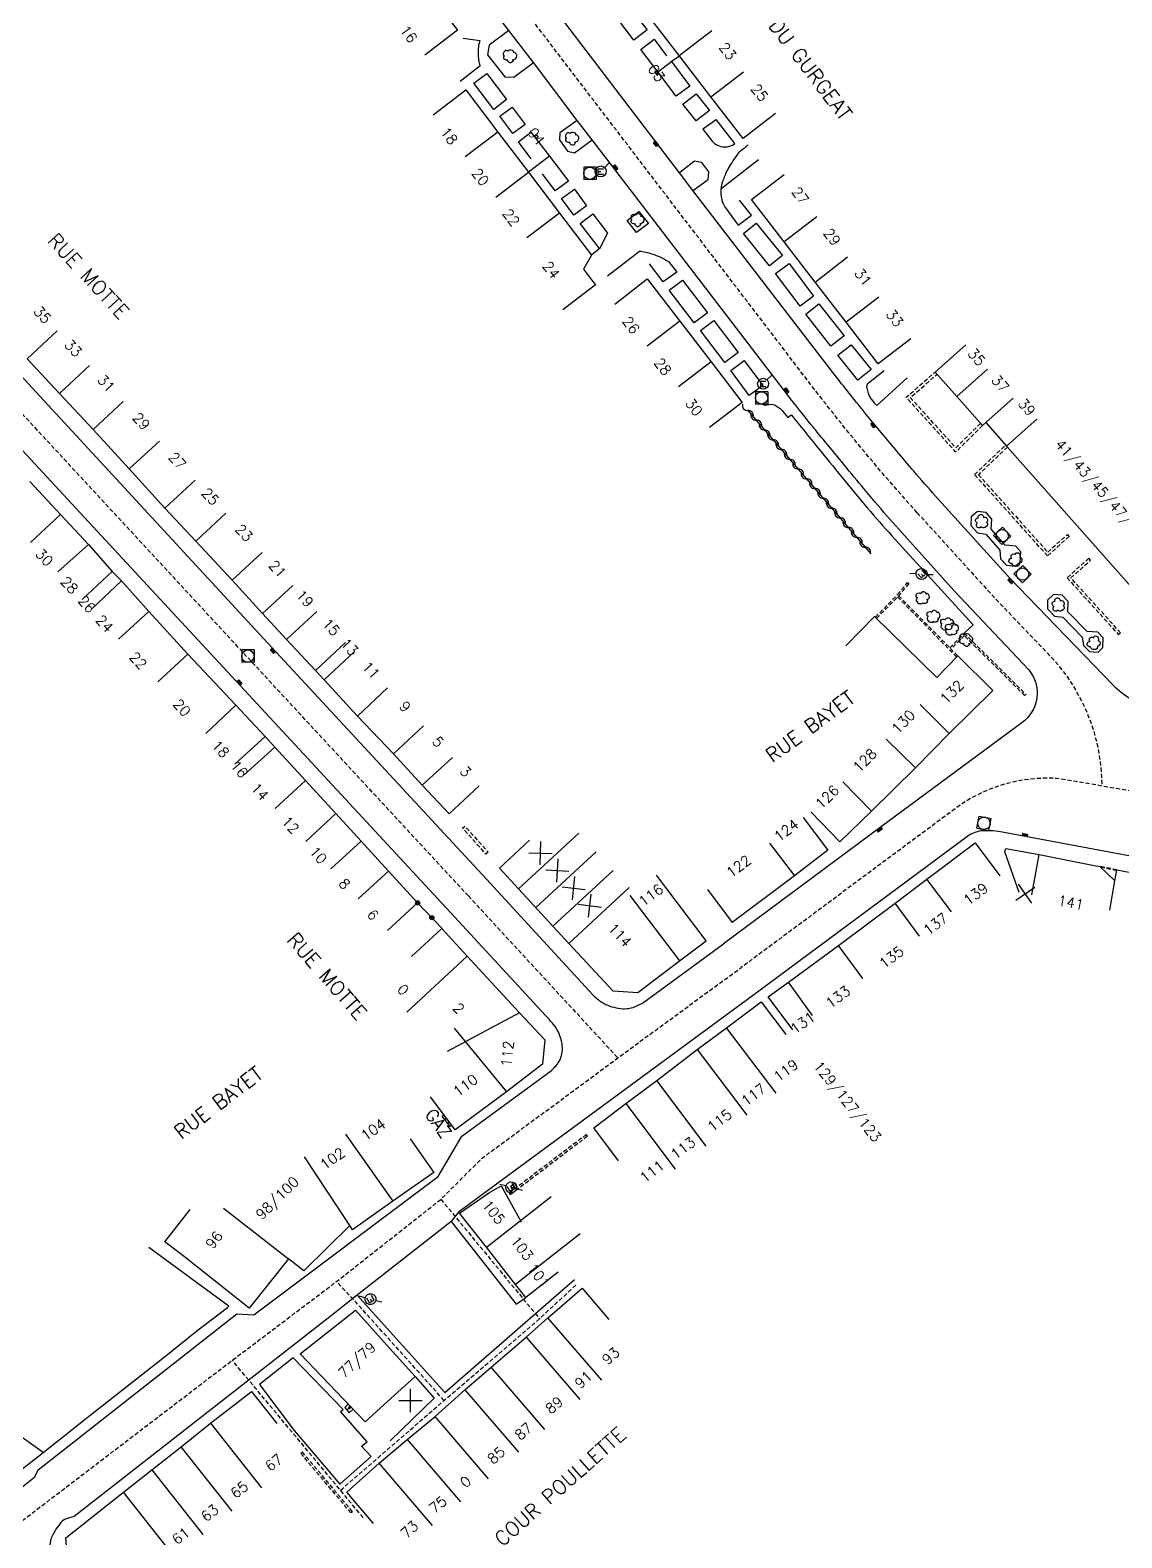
# Model space of a CAD drawing. Header units: millimetres. Extents: x 155999 to 157001, y 123000 to 124001.
# Drawn here: x 156637.2 to 156770.1, y 123669.4 to 123853 of the extents above; entities that cross this region are included whole.
import ezdxf
from ezdxf.enums import TextEntityAlignment as Align

# ---------------------------------------------------------------- set-up
doc = ezdxf.new("R2010")
doc.units = ezdxf.units.MM
doc.linetypes.add('DASHED', pattern=[0.75, 0.5, -0.25])
doc.layers.get('0').update_dxf_attribs({"linetype": 'CONTINUOUS'})
for name, color, linetype in [('W0001', 6, 'DASHED'), ('W0008', 7, 'CONTINUOUS'), ('W0017', 7, 'CONTINUOUS'), ('W0100', 7, 'CONTINUOUS'), ('W0112', 1, 'DASHED'), ('W0300', 7, 'CONTINUOUS'), ('W0310', 3, 'CONTINUOUS'), ('W0322', 7, 'CONTINUOUS'), ('W0334', 7, 'CONTINUOUS'), ('W0400', 7, 'CONTINUOUS'), ('W0420', 7, 'CONTINUOUS'), ('W0471', 7, 'CONTINUOUS'), ('W0984', 7, 'CONTINUOUS'), ('W0989', 7, 'CONTINUOUS'), ('W0991', 7, 'CONTINUOUS'), ('W1102', 7, 'CONTINUOUS')]:
    doc.layers.add(name, color=color, linetype=linetype)
doc.styles.get("Standard").update_dxf_attribs({"font": 'romans.shx', "width": 0.85})

# ---------------------------------------------------------------- blocks, each defined once
blk = doc.blocks.new('T400')
for p, q in [((-0.15, 0.3), (0.15, 0.3)), ((-0.15, -0.25), (-0.15, 0.3)), ((-0.15, 0.15), (0.15, 0.15)), ((-0.15, 0), (0.15, 0)), ((0.15, 0.3), (0.15, -0.25)), ((-0.15, -0.15), (0.15, -0.15)), ((-0.15, -0.25), (-0.15, -0.3)), ((-0.15, -0.3), (0.15, -0.3)), ((0.15, -0.3), (0.15, -0.25))]:
    blk.add_line(p, q)
blk = doc.blocks.new('t322o')
at = {"color": 0, "linetype": 'Continuous'}
for radius in [0.25, 0.15]:
    blk.add_circle((0, 0), radius, dxfattribs=at)
blk = doc.blocks.new('t991o')
at = {"color": 0, "linetype": 'Continuous'}
for p, q in [((-1, 1), (1, -1)), ((-1, -1), (1, 1))]:
    blk.add_line(p, q, dxfattribs=at)
blk = doc.blocks.new('T471')
for p, q in [((-0.333334, 0.333334), (-0.333334, -0.333334)), ((-0.333334, 0.333334), (0.333334, 0.333334)), ((-0.333334, 0), (0, 0)), ((0.500001, 0.500001), (1.000002, 1.000002)), ((-0.500001, -0.500001), (-1.000002, -1.000002)), ((-0.333334, -0.333334), (0.333334, -0.333334))]:
    blk.add_line(p, q)
blk.add_ellipse((0, 0), major_axis=(0.471405, 0.471405), ratio=1, start_param=5.4977871438, end_param=11.780972451)
blk = doc.blocks.new('T300')
for p, q in [((-0.8, 0.51), (-0.86, 0.34)), ((-0.86, 0.34), (-0.86, 0.17)), ((-0.86, 0.17), (-0.74, 0.06)), ((-0.69, 0.63), (-0.8, 0.51)), ((-0.8, -0.06), (-0.74, 0.06)), ((-0.74, 0.06), (-0.69, 0.11)), ((-0.57, 0.69), (-0.69, 0.63)), ((-0.46, 0.69), (-0.57, 0.69)), ((-0.29, 0.63), (-0.46, 0.69)), ((-0.29, 0.63), (-0.17, 0.74)), ((-0.23, 0.57), (-0.29, 0.63)), ((-0.17, 0.74), (-0.06, 0.8)), ((-0.06, 0.8), (0.06, 0.8)), ((0.06, 0.8), (0.23, 0.74)), ((0.23, 0.74), (0.34, 0.63)), ((0.34, 0.63), (0.4, 0.51)), ((0.46, 0.46), (0.34, 0.46)), ((0.4, 0.51), (0.4, 0.46)), ((0.57, 0.4), (0.46, 0.46)), ((0.57, 0.4), (0.69, 0.29)), ((0.69, 0.29), (0.74, 0.17)), ((0.74, 0.06), (0.69, -0.17)), ((0.74, 0.17), (0.74, 0.06)), ((-0.8, -0.17), (-0.8, -0.06)), ((-0.8, -0.23), (-0.8, -0.17)), ((-0.74, -0.34), (-0.8, -0.23)), ((-0.69, -0.4), (-0.74, -0.34)), ((-0.51, -0.46), (-0.69, -0.4)), ((-0.4, -0.46), (-0.51, -0.46)), ((-0.4, -0.46), (-0.34, -0.46)), ((-0.34, -0.46), (-0.34, -0.4)), ((-0.34, -0.51), (-0.34, -0.46)), ((-0.29, -0.63), (-0.34, -0.51)), ((-0.17, -0.74), (-0.29, -0.63)), ((-0.06, -0.8), (-0.17, -0.74)), ((0.06, -0.8), (-0.06, -0.8)), ((0.17, -0.74), (0.06, -0.8)), ((0.23, -0.69), (0.17, -0.74)), ((0.29, -0.46), (0.23, -0.46)), ((0.29, -0.63), (0.23, -0.69)), ((0.46, -0.4), (0.29, -0.46)), ((0.34, -0.51), (0.29, -0.63)), ((0.34, -0.51), (0.34, -0.46)), ((0.57, -0.34), (0.46, -0.4)), ((0.63, -0.29), (0.57, -0.34)), ((0.69, -0.17), (0.63, -0.29))]:
    blk.add_line(p, q)
blk = doc.blocks.new('T420')
for p, q in [((0.75, 0.75), (-0.75, 0.75)), ((-0.75, 0.75), (-0.75, -0.75)), ((0.75, 0.75), (0.75, -0.75)), ((0.75, -0.75), (-0.75, -0.75))]:
    blk.add_line(p, q)
blk.add_ellipse((0, 0), major_axis=(-0.53, 0.53), ratio=1, start_param=3.926991, end_param=10.210176)
blk = doc.blocks.new('t310o')
at = {"color": 0, "linetype": 'Continuous'}
for centre, start, end in [((-0.5, 0.38), 216.8699, 323.1304), ((0.5, -0.37), 36.8699, 143.1303)]:
    blk.add_arc(centre, 0.625, start, end, dxfattribs=at)

msp = doc.modelspace()

# ---------------------------------------------------------------- linework, layer by layer
at = {"layer": 'W0001'}
msp.add_line((156687.18, 123710.62), (156699.19, 123696.08), dxfattribs=at)
at = {"layer": 'W0001', "flags": 128}
for points in [[(156690.52, 123747.55), (156620.18, 123823.56), (156594.14, 123851.71), (156583.05, 123863.66), (156561.91, 123886.83), (156549.42, 123901.89), (156537.95, 123912.87), (156450.79, 123992.57), (156442.63, 124000)], [(156690.52, 123747.55), (156703.28, 123733.73), (156708.72, 123727.83)], [(156746.48, 123582.99), (156742.02, 123586.13), (156729, 123595.6), (156712.42, 123607.94), (156699.92, 123617.83), (156679.82, 123634.02), (156675.48, 123637.43), (156663.67, 123646), (156649.17, 123656.1), (156637.27, 123664.53), (156632.7, 123668.81), (156661.77, 123691.01), (156674.46, 123700.6), (156687.18, 123710.62), (156692.22, 123715.65), (156708.72, 123727.83), (156713.45, 123731.31), (156723.74, 123738.84)], [(156687.54, 123686.11), (156687, 123686.74), (156676.91, 123697.99), (156674.46, 123700.6)], [(156674.96, 123675.18), (156687.54, 123686.11), (156699.19, 123696.08), (156703.76, 123700.32)], [(156677.69, 123671.87), (156674.96, 123675.18), (156664.59, 123687.63), (156661.77, 123691.01)]]:
    msp.add_lwpolyline(points, dxfattribs=at)
for points in [[(156745.17, 123794.22, -0.020477), (156732.02, 123810.07), (156664.75, 123898.11), (156653.42, 123912.87), (156639.92, 123930.47, 0.062431), (156613.96, 123956.77), (156608.77, 123960.69), (156590.49, 123972.88)], [(156745.17, 123794.22), (156754.7, 123783.73), (156760.94, 123777.21, -0.197187), (156767.64, 123760.94)], [(156860.75, 123756.86), (156808.9, 123754.05), (156762.15, 123761.86, 0.18686), (156749.2, 123757.73), (156723.74, 123738.84)]]:
    msp.add_lwpolyline(points, format="xyb", dxfattribs=at)
at = {"layer": 'W0008'}
for points in [[(156747.41, 123796.24), (156756.39, 123786.3), (156768.98, 123773.28, 0.122135), (156774.11, 123770.23, 0.192658), (156777.96, 123771.26), (156793.01, 123784.58), (156793.68, 123785.31), (156802.27, 123795.25, 0.113173), (156803.42, 123797.54), (156805.12, 123804.88), (156808.32, 123819.02), (156809.12, 123822.57), (156818.55, 123868.24, 0.269201), (156815.33, 123877.21), (156803.22, 123886.93), (156791.49, 123896.34)], [(156742.93, 123792.2), (156749.68, 123784.7), (156758.75, 123775.1, -0.433982), (156757.92, 123768.63), (156740.83, 123756.01), (156721.59, 123741.74)], [(156748.51, 123585.86), (156754.79, 123581.33), (156779.54, 123563.44, 0.090181), (156780.82, 123562.96, 0.234697), (156782.38, 123563.43), (156795.95, 123579.51), (156816.8, 123604.55, 0.202065), (156819.98, 123618.29), (156813.75, 123655.92, -0.008544), (156811.55, 123673.21), (156810.77, 123681.13), (156809.99, 123689.2), (156808.73, 123702.41), (156807.06, 123719.89), (156806.56, 123725.41), (156806.09, 123732.48), (156805.41, 123744.44, 0.462075), (156801.83, 123747.91), (156796.1, 123747.82, -0.031945), (156794.82, 123747.98), (156755.32, 123755.35, 0.065453), (156752.93, 123755.47, 0.105554), (156751.33, 123754.85), (156725.89, 123735.95)]]:
    msp.add_lwpolyline(points, format="xyb", dxfattribs=at)
at = {"layer": 'W0008', "flags": 128}
for points in [[(156742.93, 123792.2, -0.003836), (156740.05, 123795.51, -0.005398), (156738.42, 123797.44, -0.000074), (156735.98, 123800.4, -0.00008), (156733.71, 123803.16, -0.003389), (156732.27, 123804.92, -0.00167), (156729.4, 123808.53), (156705.61, 123839.61), (156703.75, 123841.97), (156698.43, 123849.05), (156695.44, 123852.92), (156679.25, 123874.15)], [(156747.41, 123796.24, -0.004348), (156744.76, 123799.27, -0.001148), (156744.62, 123799.43, -0.002082), (156744.51, 123799.56, -0.000053), (156740.28, 123804.59, -0.00552), (156738.19, 123807.14, -0.003187), (156734.65, 123811.61), (156717.87, 123833.47), (156716.23, 123835.62), (156690.89, 123868.83)], [(156596.4, 123853.96, 0.068517), (156597.27, 123852.79), (156624.24, 123823.62), (156666.58, 123777.8), (156692.72, 123749.59)], [(156507.18, 123783.16), (156585.75, 123851.04, -0.018721), (156586.51, 123851.44, -0.057422), (156587.12, 123851.64, -0.034634), (156587.91, 123851.74, -0.027836), (156588.9, 123851.74, -0.106784), (156589.88, 123851.47, -0.077157), (156591.01, 123850.64), (156641.24, 123796.39), (156688.33, 123745.52)], [(156692.72, 123749.59), (156705.67, 123735.53, 0.0693), (156706.81, 123734.59, 0.0981), (156708.77, 123733.89, 0.1499), (156710.82, 123734.08), (156711.72, 123734.51), (156721.59, 123741.74)], [(156635.69, 123675.2), (156637.73, 123676.81), (156638.14, 123677.69), (156662.32, 123696.67), (156664.38, 123696.54), (156686.86, 123713.4), (156689.73, 123718.3), (156700.65, 123726.32, 0.0758), (156701.64, 123727.52, 0.1543), (156701.92, 123729.58, 0.1325), (156700.88, 123731.92, 0.0189), (156699.94, 123732.96), (156688.33, 123745.52)], [(156725.89, 123735.95), (156694.7, 123713.01), (156689.31, 123709.06), (156688.4, 123707.87), (156676.83, 123698.84), (156674.23, 123696.74), (156642.53, 123671.99), (156642.51, 123671.99), (156641.53, 123671.72, 0.162), (156640.77, 123671.05, 0.0887), (156639.7, 123669.29, 0.1953), (156639.83, 123667.21, 0.1167), (156640.54, 123666.44), (156669.52, 123646.23, -0.006), (156671.98, 123644.46, -0.0034), (156676.02, 123641.48, -0.0067), (156680.78, 123637.76, 0.0003), (156704.3, 123618.79, 0.0035), (156714.61, 123610.71, 0.0063), (156727.48, 123600.99, 0.0026), (156733.19, 123596.85), (156748.51, 123585.86)]]:
    msp.add_lwpolyline(points, format="xyb", dxfattribs=at)
for points in [[(156715.21, 123849.18), (156716.21, 123849.87)], [(156721.26, 123833.67), (156725.86, 123837.22)], [(156706.48, 123826.37), (156705.5, 123825.59)], [(156688.43, 123707.9), (156696.34, 123697.85), (156697.52, 123698.65)], [(156676.99, 123698.93), (156687.66, 123687.08), (156703.45, 123700.84)], [(156674.88, 123675.94), (156678.68, 123679.28), (156677.49, 123680.54), (156678.21, 123681.08), (156674.97, 123684.79), (156675.29, 123685.04), (156669.18, 123691.3), (156665.07, 123688.06), (156669.31, 123682.48), (156674.88, 123675.94)]]:
    msp.add_lwpolyline(points, dxfattribs=at)
at = {"layer": 'W0017', "flags": 128}
for points in [[(156709.07, 123853.81), (156710.67, 123855.06), (156712.28, 123853), (156710.67, 123851.75)], [(156715.24, 123849.14), (156717.48, 123846.17), (156715.84, 123844.94), (156713.6, 123847.91)], [(156693.6, 123843.33), (156691.18, 123846.52), (156692.75, 123847.71), (156695.17, 123844.53)], [(156716.64, 123843.98), (156718.24, 123845.24), (156719.86, 123843.19), (156718.26, 123841.93)], [(156695.93, 123840.38), (156694.36, 123842.49), (156695.85, 123843.6), (156697.42, 123841.49)], [(156704.91, 123831.59), (156703.35, 123830.45), (156701.87, 123832.46), (156703.43, 123833.61)], [(156712.44, 123829.45), (156711, 123828.32), (156709.85, 123829.78), (156711.29, 123830.91)], [(156724.01, 123828.2), (156725.57, 123829.47), (156728.76, 123825.53), (156727.2, 123824.26)], [(156729.56, 123824.57), (156732.56, 123820.59), (156730.92, 123819.36), (156727.92, 123823.34)], [(156719.64, 123818.55), (156718.03, 123817.32), (156714.98, 123821.31), (156716.59, 123822.54)], [(156731.6, 123818.4), (156733.21, 123819.67), (156736.27, 123815.77), (156734.66, 123814.5)], [(156721.75, 123812.5), (156718.79, 123816.41), (156720.4, 123817.62), (156723.35, 123813.71)], [(156737.12, 123814.68), (156739.55, 123811.66), (156737.94, 123810.37), (156735.52, 123813.39)], [(156726.36, 123809.7), (156724.7, 123808.48), (156722.46, 123811.52), (156724.12, 123812.74)]]:
    msp.add_lwpolyline(points, close=True, dxfattribs=at)
for points in [[(156695.44, 123852.92), (156693.05, 123851.13), (156692.86, 123849.96), (156694.96, 123847.28), (156696.04, 123847.26), (156698.43, 123849.05)], [(156713.6, 123847.91), (156711.53, 123850.63), (156713.16, 123851.89), (156714.63, 123849.85)], [(156703.75, 123841.97), (156701.67, 123840.48), (156701.6, 123839.62), (156702.6, 123838.26), (156703.45, 123838.02), (156705.61, 123839.61)], [(156698.17, 123837.32), (156696.64, 123839.36), (156698.14, 123840.57), (156700.4, 123837.62), (156697.84, 123835.69)], [(156700.4, 123837.62), (156702.7, 123834.57), (156701.1, 123833.42), (156699.56, 123835.5)], [(156717.87, 123833.47), (156719.71, 123834.79), (156719.8, 123835.74), (156718.96, 123836.88), (156718.05, 123837.03), (156716.23, 123835.62)], [(156706.48, 123826.37), (156704.15, 123829.45), (156705.69, 123830.63), (156707.44, 123828.24), (156706.5, 123826.34)]]:
    msp.add_lwpolyline(points, dxfattribs=at)
for points in [[(156689.88, 123852.02), (156691.91, 123851.7, 0.039499), (156691.74, 123850.91, 0.039499), (156691.7, 123850.11, 0.036734), (156691.77, 123849.36, 0.036734), (156691.95, 123848.63), (156689.53, 123846.72)], [(156720.69, 123842.07), (156719.05, 123840.94), (156720.2, 123839.47, 0.103389), (156720.87, 123838.96, 0.103389), (156721.68, 123838.76, 0.084035), (156722.35, 123838.86, 0.084035), (156722.96, 123839.16), (156720.71, 123842.09)], [(156724.6, 123838.96, 0.033446), (156723.67, 123838.26, 0.058862), (156723.22, 123837.77, 0.016606), (156722.44, 123836.61, 0.025957), (156722, 123835.83, 0.031386), (156721.45, 123834.49, 0.053892), (156721.26, 123833.67, 0.037814), (156721.25, 123833.41, 0.014136), (156721.29, 123832.74, 0.087205), (156721.53, 123831.86, 0.069478), (156722.15, 123830.91), (156723.37, 123829.23), (156725, 123830.46), (156723.54, 123832.28)], [(156707.45, 123823.08), (156711.35, 123826.08, -0.022909), (156712.12, 123825.95, -0.022909), (156712.87, 123825.74, -0.032722), (156713.91, 123825.34, -0.032722), (156714.88, 123824.8), (156715.89, 123823.49), (156714.22, 123822.34), (156712.59, 123824.54)], [(156741.13, 123811.48), (156739.23, 123810.01, 0.062645), (156739.06, 123809.78, 0.109683), (156739.01, 123809.62, 0.076832), (156739.02, 123809.42, 0.022524), (156739.2, 123808.78, 0.073173), (156739.6, 123807.99, 0.065677), (156740.27, 123807.26), (156743.95, 123810.64)], [(156726.26, 123807.52, 0.321533), (156726.88, 123807.35, -0.199128), (156727.85, 123807.31, -0.057378), (156728.38, 123806.99, -0.057378), (156728.82, 123806.55), (156729.42, 123805.82), (156729.82, 123806.15, 0.000205), (156731.86, 123803.63, 0.000528), (156732.65, 123802.66, 0.000027), (156734.51, 123800.37, 0.000017), (156737.5, 123796.7, 0.007408), (156739.11, 123794.78, 0.004953), (156742.07, 123791.42)]]:
    msp.add_lwpolyline(points, format="xyb", dxfattribs=at)
at = {"layer": 'W0100'}
for p, q in [((156675.48, 123685.27), (156675.9, 123685.68)), ((156675.48, 123685.27), (156676.01, 123684.63)), ((156675.74, 123684.95), (156676.19, 123685.38)), ((156676.19, 123685.38), (156675.88, 123685.27)), ((156675.88, 123685.27), (156676.06, 123685.07)), ((156676.19, 123685.38), (156676.06, 123685.07)), ((156676.01, 123684.63), (156676.48, 123685.08))]:
    msp.add_line(p, q, dxfattribs=at)
at = {"layer": 'W0100', "flags": 128}
for points in [[(156669.93, 123869.93), (156673.89, 123872.97), (156677.71, 123868), (156681.5, 123863.05), (156685.26, 123858.13), (156689.19, 123852.96), (156685.21, 123849.93)], [(156727.93, 123842.82), (156723.96, 123839.78), (156720.06, 123844.87), (156716.2, 123849.88), (156712.46, 123854.73), (156708.54, 123859.8), (156712.49, 123862.86)], [(156686.23, 123842.68), (156690.21, 123845.71), (156694.11, 123840.57), (156697.84, 123835.69), (156701.62, 123830.69), (156705.5, 123825.59), (156704.55, 123823.87), (156705.52, 123822.59), (156706, 123821.97), (156702.02, 123818.93)], [(156744.38, 123815.39), (156740.42, 123812.34), (156736.53, 123817.4), (156732.74, 123822.3), (156728.97, 123827.2), (156724.99, 123832.36), (156728.96, 123835.41)], [(156708.35, 123819.63), (156712.31, 123822.68), (156716.26, 123817.54), (156720.07, 123812.58), (156723.85, 123807.64), (156719.88, 123804.6)], [(156751.1, 123814.66), (156747.36, 123811.34), (156749.99, 123808.38), (156753.12, 123804.84), (156753.51, 123805.19), (156756.04, 123802.33), (156759.79, 123805.64)], [(156636.79, 123812.95), (156640.73, 123808.73), (156644.84, 123804.37), (156649.21, 123799.58), (156653.57, 123794.79), (156657.33, 123790.75), (156661.76, 123786), (156665.47, 123781.96), (156668.38, 123778.8), (156671.89, 123774.99), (156672.98, 123773.85), (156677, 123769.46), (156681.39, 123764.84), (156684.91, 123761.03), (156688.18, 123757.55), (156691.82, 123760.97)], [(156637.12, 123798.01), (156640.87, 123794.01), (156644.25, 123790.35), (156647.14, 123787.06), (156648.27, 123785.92), (156651.62, 123782.18), (156656.37, 123777.01), (156662.22, 123770.77), (156665.78, 123766.97), (156666.94, 123765.66), (156670.67, 123761.61), (156674.39, 123757.58), (156677.46, 123754.23), (156680.8, 123750.57), (156684.34, 123746.71), (156680.66, 123743.33)], [(156697.98, 123754.33), (156694.3, 123750.93), (156696.63, 123748.41), (156700.8, 123743.88), (156702.74, 123741.78), (156708.14, 123735.96), (156708.14, 123736), (156711.17, 123735.78), (156716.23, 123739.64), (156719.49, 123742.1)], [(156683.61, 123740.2), (156687.28, 123743.59), (156690.39, 123740.21), (156696.75, 123733.33), (156699.82, 123730.02), (156699.54, 123727.07), (156695.15, 123723.72), (156688.9, 123719.07), (156685.91, 123723.08)], [(156708.8, 123715.32), (156705.79, 123719.31), (156709.69, 123722.27), (156713.47, 123725.08), (156718.38, 123728.85), (156721.95, 123731.51), (156726.17, 123734.68), (156729.18, 123730.69)], [(156688.49, 123719.62), (156688.29, 123719.47), (156687.34, 123720.75), (156687.53, 123720.9)], [(156683.45, 123717.99), (156686.33, 123713.9), (156681.33, 123710.38), (156676.41, 123706.91), (156676.07, 123707.42), (156670.48, 123701.91), (156668.6, 123703.38), (156663.82, 123697.38), (156655.94, 123703.6), (156653.55, 123705.42), (156656.63, 123709.36)], [(156701.46, 123701.74), (156697.52, 123698.65), (156696.25, 123700.25), (156692.74, 123704.77), (156689.44, 123708.94), (156693.09, 123711.44), (156694.53, 123712.24), (156696.95, 123707.86)], [(156695.71, 123712.23), (156696.16, 123712.6), (156696.35, 123712.36), (156695.9, 123711.99), (156695.71, 123712.23)], [(156611.63, 123696.74), (156609.18, 123692.33), (156612.45, 123690.36), (156616.74, 123687.78), (156617.72, 123689.36), (156619.32, 123687.95), (156619.21, 123687.76), (156622.61, 123685.32), (156626.61, 123682.45), (156625.83, 123681.37), (156632.08, 123676.41), (156632.41, 123676.31), (156634.07, 123676.32), (156634.41, 123676.36), (156638.74, 123679.78), (156641.27, 123681.79), (156643.86, 123683.85), (156654.09, 123691.88), (156657.45, 123694.6), (156661.2, 123697.46), (156661.37, 123697.59), (156661.23, 123697.69), (156651.62, 123704.73)], [(156678.97, 123671.16), (156675.71, 123674.95), (156679.64, 123678.49), (156683.05, 123681.36), (156686.46, 123684.18), (156690.1, 123687.42), (156693.3, 123690.18), (156697.57, 123693.84), (156700.21, 123696.18), (156700.74, 123696.64), (156704.37, 123699.78), (156707.64, 123696)], [(156679.81, 123685.22), (156677.95, 123683.54), (156670.04, 123691.8), (156676.79, 123697.11), (156680.97, 123692.46), (156684.03, 123689.04), (156686.34, 123686.4), (156681, 123681.19)], [(156708.97, 123623.27), (156705.83, 123619.37), (156702.6, 123622.06), (156698.13, 123625.76), (156692.58, 123630.36), (156687.04, 123634.7), (156680.53, 123639.72), (156676.2, 123643.17), (156661.54, 123653.71), (156652.3, 123660.21), (156646.35, 123664.39), (156641.66, 123667.42), (156641.49, 123669.4), (156648.53, 123674.97), (156651.99, 123677.68), (156655.55, 123680.49), (156659.14, 123683.34), (156664.1, 123687.2), (156667.2, 123683.3)]]:
    msp.add_lwpolyline(points, dxfattribs=at)
for points in [[(156713.4, 123847.99), (156713.21, 123847.86), (156713.45, 123847.51), (156713.65, 123847.64)], [(156699.02, 123839.96), (156698.83, 123839.8), (156698.57, 123840.13), (156698.77, 123840.28)]]:
    msp.add_lwpolyline(points, close=True, dxfattribs=at)
at = {"layer": 'W0100'}
for points in [[(156805.89, 123836.82), (156810.78, 123835.77), (156809.43, 123829.48), (156807.94, 123823.11), (156806.9, 123818.41), (156805.86, 123813.88), (156804.73, 123809.43), (156803.7, 123804.93), (156799.79, 123799), (156802.31, 123797.48), (156795.88, 123790.06), (156792.42, 123785.99), (156779.79, 123774.78), (156773.87, 123781.45), (156775.08, 123782.49), (156773.98, 123783.79), (156773.12, 123783.03), (156755.2, 123803.28)], [(156736.47, 123778.02), (156739.97, 123781.59), (156747.54, 123774.17), (156750.1, 123776.79), (156754.39, 123772.59), (156749.06, 123767.32), (156744.97, 123763.14), (156739.62, 123757.89), (156735.74, 123754.14), (156732.27, 123757.74)], [(156731.27, 123757.09), (156734.29, 123753.11), (156730.21, 123750.01), (156722.62, 123744.33)], [(156727.04, 123735.26), (156729.51, 123737.04), (156735.58, 123741.54), (156742.47, 123746.68), (156746.34, 123749.6), (156752.24, 123754.01), (156755.23, 123750)], [(156757.57, 123747.96), (156755.85, 123752.91), (156755.96, 123753.33), (156760.02, 123752.6), (156766.12, 123751.39), (156767.39, 123751.15), (156769.22, 123749.38), (156769.48, 123750.73), (156789.09, 123747), (156788.16, 123742.08)]]:
    msp.add_lwpolyline(points, dxfattribs=at)
at = {"layer": 'W0112'}
for p, q in [((156704.88, 123718.5), (156695.47, 123711.35)), ((156705.03, 123718.3), (156695.62, 123711.15)), ((156705.03, 123718.3), (156704.88, 123718.5)), ((156695.47, 123711.35), (156695.62, 123711.15)), ((156670.33, 123679.81), (156670.14, 123679.65)), ((156676.22, 123672.42), (156670.14, 123679.65)), ((156676.41, 123672.58), (156670.33, 123679.81)), ((156676.41, 123672.58), (156676.22, 123672.42))]:
    msp.add_line(p, q, dxfattribs=at)
at = {"layer": 'W0112', "flags": 128}
for points in [[(156753.12, 123804.84), (156749.86, 123801.61), (156743.82, 123808.27), (156747.36, 123811.34)], [(156752.87, 123805.1), (156749.87, 123802.12), (156744.33, 123808.24), (156747.59, 123811.07)]]:
    msp.add_lwpolyline(points, dxfattribs=at)
at = {"layer": 'W0112'}
for points in [[(156756.15, 123802.2), (156752.62, 123798.85), (156761.06, 123789.42), (156763.46, 123791.58), (156763.68, 123791.33), (156761.03, 123788.96), (156752.16, 123798.87), (156755.93, 123802.45)], [(156740.08, 123781.49), (156742.78, 123784.25), (156743.99, 123785.71), (156744.14, 123785.58), (156742.91, 123784.11), (156750.1, 123776.79)], [(156740.22, 123781.35), (156742.78, 123783.96), (156749.96, 123776.65)], [(156749.15, 123777.76), (156750.89, 123779.54), (156758.39, 123772.1), (156758.25, 123771.96), (156750.9, 123779.26), (156749.29, 123777.61)], [(156769.48, 123750.73), (156767.39, 123751.15)], [(156769.46, 123750.63), (156767.52, 123751.02)]]:
    msp.add_lwpolyline(points, dxfattribs=at)
msp.add_lwpolyline([(156766.06, 123788.67), (156763.42, 123786.3), (156769.7, 123779.36), (156769.94, 123779.58), (156763.88, 123786.28), (156766.28, 123788.43)], close=True, dxfattribs=at)
at = {"layer": 'W0112', "flags": 128}
msp.add_lwpolyline([(156692.93, 123752.89), (156692.66, 123752.65), (156689.82, 123755.82), (156690.08, 123756.06)], close=True, dxfattribs=at)
at = {"layer": 'W0310', "flags": 128}
msp.add_lwpolyline([(156724.55, 123806.66), (156739.53, 123789.22)], dxfattribs=at)
at = {"layer": 'W0322', "flags": 128}
msp.add_lwpolyline([(156684.34, 123746.71), (156687.32, 123743.61)], dxfattribs=at)
at = {"layer": 'W0334'}
for points in [[(156754.17, 123792.22), (156754.26, 123793.44), (156753.57, 123794.25), (156752.5, 123794.37), (156751.74, 123793.72), (156751.71, 123792.65), (156752.52, 123791.76), (156753.51, 123791.59), (156755.23, 123789.64), (156755.33, 123788.61), (156756.04, 123787.84), (156757.09, 123787.71), (156757.69, 123788.25), (156757.78, 123789.44), (156757.18, 123790.15), (156755.89, 123790.27)], [(156761.77, 123784.25), (156761.03, 123783.56), (156761.04, 123782.5), (156761.89, 123781.64), (156762.89, 123781.51), (156765.25, 123779.08), (156765.4, 123778.05), (156766.13, 123777.31), (156767.19, 123777.23), (156767.77, 123777.79), (156767.81, 123778.99), (156767.17, 123779.67), (156765.88, 123779.74), (156763.52, 123782.16), (156763.56, 123783.39), (156762.84, 123784.17)]]:
    msp.add_lwpolyline(points, close=True, dxfattribs=at)
msp.add_lwpolyline([(156742.07, 123791.42), (156751.97, 123780.57), (156750.89, 123779.54)], dxfattribs=at)
at = {"layer": 'W1102'}
for p, q in [((156716.2, 123849.88), (156720.16, 123852.93)), ((156720.06, 123844.87), (156724.03, 123847.91)), ((156694.11, 123840.57), (156690.14, 123837.54)), ((156693.86, 123832.66), (156697.84, 123835.69)), ((156701.62, 123830.69), (156697.64, 123827.67)), ((156732.93, 123830.25), (156728.97, 123827.2)), ((156732.74, 123822.3), (156736.7, 123825.36)), ((156740.49, 123820.45), (156736.53, 123817.4)), ((156716.26, 123817.54), (156712.3, 123814.49)), ((156636.79, 123812.95), (156640.46, 123816.35)), ((156640.73, 123808.73), (156644.38, 123812.14)), ((156720.07, 123812.58), (156716.11, 123809.53)), ((156644.84, 123804.37), (156648.5, 123807.77)), ((156649.21, 123799.58), (156652.91, 123802.95)), ((156653.57, 123794.79), (156657.25, 123798.17)), ((156637.21, 123790.6), (156640.87, 123794.01)), ((156657.33, 123790.75), (156660.99, 123794.16)), ((156644.25, 123790.35), (156640.54, 123787)), ((156661.76, 123786), (156665.43, 123789.39)), ((156643.49, 123783.65), (156647.14, 123787.06)), ((156644.64, 123782.49), (156648.27, 123785.92)), ((156665.47, 123781.96), (156669.15, 123785.34)), ((156647.92, 123778.82), (156651.62, 123782.18)), ((156668.38, 123778.8), (156672.06, 123782.19)), ((156656.37, 123777.01), (156652.71, 123773.61)), ((156675.54, 123778.41), (156671.89, 123774.99)), ((156676.63, 123777.27), (156672.98, 123773.85)), ((156680.66, 123772.88), (156677, 123769.46)), ((156662.22, 123770.77), (156658.57, 123767.35)), ((156745.54, 123770.87), (156749.06, 123767.32)), ((156685.05, 123768.26), (156681.39, 123764.84)), ((156665.78, 123766.97), (156662.08, 123763.6)), ((156741.39, 123766.64), (156744.97, 123763.14)), ((156666.94, 123765.66), (156663.23, 123762.31)), ((156688.57, 123764.43), (156684.91, 123761.03)), ((156670.67, 123761.61), (156667, 123758.22)), ((156736.11, 123761.45), (156739.62, 123757.89)), ((156674.39, 123757.58), (156670.72, 123754.19)), ((156703.98, 123755.2), (156696.63, 123748.41)), ((156677.46, 123754.23), (156673.77, 123750.86)), ((156727.19, 123753.99), (156730.21, 123750.01)), ((156698.72, 123746.14), (156706.06, 123752.94)), ((156759.14, 123747.68), (156760.02, 123752.6)), ((156680.8, 123750.57), (156677.12, 123747.19)), ((156700.8, 123743.88), (156708.15, 123750.67)), ((156719.49, 123742.1), (156713.44, 123750.07)), ((156749.35, 123745.6), (156746.34, 123749.6)), ((156768.62, 123745.81), (156769.22, 123749.38)), ((156710.08, 123748.57), (156702.74, 123741.78)), ((156710.18, 123747.61), (156716.23, 123739.64)), ((156719.63, 123748.33), (156722.62, 123744.33)), ((156745.46, 123742.67), (156742.47, 123746.68)), ((156683.04, 123733.42), (156690.39, 123740.21)), ((156738.56, 123737.52), (156735.58, 123741.54)), ((156732.43, 123732.98), (156729.51, 123737.04)), ((156730.02, 123731.24), (156727.04, 123735.26)), ((156696.75, 123733.33), (156687.92, 123728.62)), ((156688.78, 123731.44), (156695.15, 123723.72)), ((156727.98, 123723.52), (156721.95, 123731.51)), ((156718.38, 123728.85), (156724.41, 123720.86)), ((156719.49, 123717.09), (156713.47, 123725.08)), ((156709.69, 123722.27), (156715.71, 123714.28)), ((156687.85, 123720.47), (156687.65, 123720.33)), ((156687.97, 123719.9), (156688.17, 123720.04)), ((156675.56, 123718.56), (156681.33, 123710.38)), ((156676.07, 123707.42), (156670.57, 123715.78)), ((156692.74, 123704.77), (156700.61, 123710.94)), ((156660.72, 123709.55), (156668.6, 123703.38)), ((156704.12, 123706.43), (156696.25, 123700.25)), ((156706.75, 123688.61), (156700.21, 123696.18)), ((156697.57, 123693.84), (156704.09, 123686.25)), ((156684.03, 123689.04), (156679.81, 123685.22)), ((156699.82, 123682.59), (156693.3, 123690.18)), ((156690.1, 123687.42), (156696.62, 123679.83)), ((156638.74, 123679.78), (156629.46, 123686.43)), ((156659.14, 123683.34), (156665.33, 123675.48)), ((156692.97, 123676.59), (156686.46, 123684.18)), ((156661.74, 123672.63), (156655.55, 123680.49)), ((156683.05, 123681.36), (156689.57, 123673.77)), ((156686.16, 123670.9), (156679.64, 123678.49)), ((156651.99, 123677.68), (156658.18, 123669.82)), ((156654.72, 123667.1), (156648.53, 123674.97))]:
    msp.add_line(p, q, dxfattribs=at)
at = {"layer": 'W1102', "flags": 128}
for points in [[(156753.73, 123811.7), (156749.99, 123808.38)], [(156753.51, 123805.19), (156756.86, 123808.16)]]:
    msp.add_lwpolyline(points, dxfattribs=at)

# ---------------------------------------------------------------- block references
at = {"layer": 'W0300'}
for p in [(156695.63, 123849.8), (156703.2, 123839.77), (156711.15, 123829.84), (156751.18, 123778.73)]:
    msp.add_blockref('T300', p, dxfattribs=at)
for p, rotation in [((156753.04, 123793.03), 314.499568904036), ((156757.12, 123788.41), 278.096491375746), ((156745.73, 123783.82), 230.20889399015), ((156747.04, 123781.55), 230.20889399015), ((156762.38, 123782.87), 314.499568904036), ((156748.71, 123780.64), 230.20889399015), ((156749.29, 123780.02), 230.20889399015), ((156766.66, 123778.28), 278.096491375746)]:
    msp.add_blockref('T300', p, dxfattribs=dict(at, rotation=rotation))
at = {"layer": 'W0310', "rotation": 310.6494261552361}
for p in [(156724.55, 123806.66), (156725.57, 123805.48), (156726.59, 123804.29), (156727.61, 123803.1), (156728.63, 123801.91), (156729.65, 123800.72), (156730.67, 123799.54), (156731.69, 123798.35), (156732.71, 123797.16), (156733.73, 123795.97), (156734.75, 123794.78), (156735.77, 123793.59), (156736.79, 123792.41), (156737.81, 123791.22), (156738.83, 123790.03)]:
    msp.add_blockref('t310o', p, dxfattribs=at)
at = {"layer": 'W0322', "rotation": 313.7839642631502}
for p in [(156684.34, 123746.71), (156686.07, 123744.91)]:
    msp.add_blockref('t322o', p, dxfattribs=at)
at = {"layer": 'W0400'}
for p, rotation in [((156713.36, 123839.12), 218.3457647799033), ((156708.41, 123836.26), 37.05252425098212), ((156729.23, 123809.09), 35.19064404926776), ((156739.82, 123804.87), 218.2882853996011), ((156756.54, 123785.88), 224.061036403655), ((156666.72, 123777.4), 222.3822302104078), ((156662.64, 123773.54), 41.81088757518971), ((156740.57, 123755.62), 306.455063951521), ((156758.27, 123754.97), 259.436304740828)]:
    msp.add_blockref('T400', p, dxfattribs=dict(at, rotation=rotation))
at = {"layer": 'W0420'}
for p in [(156705.32, 123835.55), (156726.22, 123808.19), (156663.68, 123776.76)]:
    msp.add_blockref('T420', p, dxfattribs=at)
for p, rotation in [((156755.52, 123791.41), 132.837335956382), ((156758, 123786.74), 134.061036403655), ((156753.3, 123756.4), 169.436304740828)]:
    msp.add_blockref('T420', p, dxfattribs=dict(at, rotation=rotation))
at = {"layer": 'W0471'}
for p in [(156706.63, 123835.77), (156726.41, 123809.92)]:
    msp.add_blockref('T471', p, dxfattribs=at)
for p, rotation in [((156745.7, 123786.75), 132.086141880693), ((156695.72, 123712.07), 120.9009), ((156678.6, 123698.46), 120.9009)]:
    msp.add_blockref('T471', p, dxfattribs=dict(at, rotation=rotation))
at = {"layer": 'W0991'}
for p, rotation in [((156699.31, 123752.76), 43.71683764976871), ((156701.36, 123750.65), 41.43115245461114), ((156703.34, 123748.5), 38.82835609217124), ((156705.31, 123746.37), 37.70256515374767), ((156758.33, 123747.83), 79.79713410612995), ((156683.47, 123686.13), 44.98985388966662)]:
    msp.add_blockref('t991o', p, dxfattribs=dict(at, rotation=rotation))

# ---------------------------------------------------------------- texts
at = {"layer": 'W0984'}
msp.add_text('GAZ', height=1.5, rotation=304.8209, dxfattribs=at).set_placement((156686.86, 123719.83), align=Align.MIDDLE)
at = {"layer": 'W0989'}
for s, rotation, p in [('RUE DU GURGEAT', 307.3847, (156730.4, 123850.5)), ('RUE MOTTE', 312.7595, (156644.26, 123823.04)), ('RUE BAYET', 36.5725, (156732.13, 123768.21)), ('RUE MOTTE', 311.3718, (156673.31, 123737.77)), ('RUE BAYET', 37.2692, (156660.08, 123722.4)), ('COUR POULLETTE', 41.6097, (156701.69, 123675.65))]:
    msp.add_text(s, height=1.75, rotation=rotation, dxfattribs=at).set_placement(p, align=Align.MIDDLE)
at = {"layer": 'W0991'}
for s, rotation, p in [('16', 307.3017, (156683.25, 123852.51)), ('23', 307.6601, (156722.09, 123850.42)), ('03', 304.9455, (156713.43, 123847.75)), ('25', 307.6601, (156725.98, 123845.37)), ('18', 307.2497, (156688.18, 123840.11)), ('04', 307.758, (156698.8, 123840.04)), ('20', 307.3578, (156692, 123835.1)), ('27', 307.6601, (156730.94, 123832.83)), ('22', 307.1031, (156695.74, 123830.17)), ('29', 307.6601, (156734.81, 123827.8)), ('24', 307.2628, (156700.61, 123823.78)), ('31', 307.6601, (156738.59, 123822.9)), ('35', 312.7928, (156638.66, 123818.3)), ('26', 307.5568, (156710.32, 123817.06)), ('33', 307.6117, (156742.43, 123817.92)), ('33', 312.7928, (156642.42, 123814.25)), ('35', 311.5036, (156752.41, 123813.18)), ('28', 307.5224, (156714.2, 123812.01)), ('31', 312.7928, (156646.42, 123809.97)), ('37', 311.5036, (156755.29, 123809.93)), ('29', 312.7928, (156650.71, 123805.35)), ('30', 307.4208, (156717.99, 123807.07)), ('39', 311.5036, (156758.52, 123807.07)), ('41/43/45/47/49/51', 311.5036, (156768.47, 123795.82)), ('27', 312.7928, (156655.09, 123800.55)), ('25', 312.7928, (156659.11, 123796.18)), ('23', 312.7928, (156663.21, 123791.78)), ('30', 312.7639, (156638.89, 123788.78)), ('21', 312.7928, (156667.29, 123787.37)), ('28', 312.8691, (156641.94, 123785.4)), ('19', 312.7928, (156670.61, 123783.76)), ('26', 311.515, (156644.06, 123783.07)), ('24', 312.8691, (156646.22, 123780.71)), ('15', 312.7928, (156673.81, 123780.28)), ('22', 312.6127, (156650.32, 123776.21)), ('13', 312.7928, (156676.05, 123777.87)), ('11', 312.7928, (156678.67, 123775.04)), ('132', 44.6686, (156749.38, 123772.39)), ('20', 312.6127, (156655.64, 123770.48)), ('9', 312.7928, (156682.82, 123770.6)), ('130', 45.6136, (156743.47, 123768.76)), ('18', 313.0914, (156660.35, 123765.45)), ('5', 312.7928, (156686.83, 123766.32)), ('128', 44.4906, (156738.78, 123764.07)), ('16', 311.515, (156662.62, 123763)), ('3', 312.7928, (156690.18, 123762.71)), ('14', 312.6518, (156665.13, 123760.25)), ('126', 43.9799, (156734.2, 123759.61)), ('12', 312.7284, (156668.86, 123756.2)), ('124', 37.1832, (156729.23, 123755.55)), ('10', 312.5092, (156672.24, 123752.53)), ('122', 36.8397, (156723.41, 123751.17)), ('8', 312.3776, (156675.44, 123749.03)), ('116', 37.0379, (156712.74, 123747.65)), ('139', 36.8148, (156752.29, 123747.8)), ('141', 348.8181, (156763.88, 123746.74)), ('6', 312.5531, (156678.89, 123745.26)), ('114', 312.9037, (156708.96, 123742.79)), ('137', 37.0088, (156747.41, 123744.14)), ('135', 36.7341, (156742.02, 123740.1)), ('0', 312.6043, (156682.58, 123736.15)), ('133', 36.516, (156735.51, 123735.26)), ('2', 312.7264, (156689.35, 123733.88)), ('131', 35.8139, (156731.21, 123732.1)), ('112', 84.5622, (156695.28, 123728.33)), ('119', 36.9935, (156729.17, 123726.3)), ('110', 36.658, (156690.16, 123724.49)), ('129/127/123', 308.4839, (156736.62, 123722.47)), ('117', 36.6258, (156725.24, 123723.36)), ('104', 35.1061, (156678.94, 123719.1)), ('115', 37.5284, (156721.1, 123720.22)), ('113', 36.6115, (156716.65, 123716.85)), ('102', 35.2799, (156673.96, 123715.58)), ('111', 37.1321, (156712.87, 123714.01)), ('98/100', 44.596, (156667.31, 123710.72)), ('105', 308.3521, (156693.6, 123709.06)), ('96', 51.4516, (156659.56, 123705.68)), ('103', 307.8861, (156697.05, 123704.66)), ('101', 307.8861, (156699.1, 123701.31)), ('77/79', 42.8759, (156677.02, 123691)), ('93', 40.8301, (156707.85, 123691.55)), ('91', 41.6121, (156704.53, 123688.65)), ('89', 40.5854, (156700.97, 123685.56)), ('87', 40.7665, (156697.25, 123682.36)), ('67', 37.8879, (156666.84, 123678.56)), ('85', 41.6412, (156693.92, 123679.45)), ('65', 38.4315, (156662.63, 123675.26)), ('0', 39.6256, (156690.17, 123676.23)), ('75', 40.0818, (156686.82, 123673.43)), ('63', 38.3161, (156659.04, 123672.42)), ('61', 38.0648, (156655.5, 123669.63)), ('73', 41.9881, (156683.36, 123670.41))]:
    msp.add_text(s, height=1.25, rotation=rotation, dxfattribs=at).set_placement(p, align=Align.MIDDLE)

doc.saveas('drawing.dxf')
